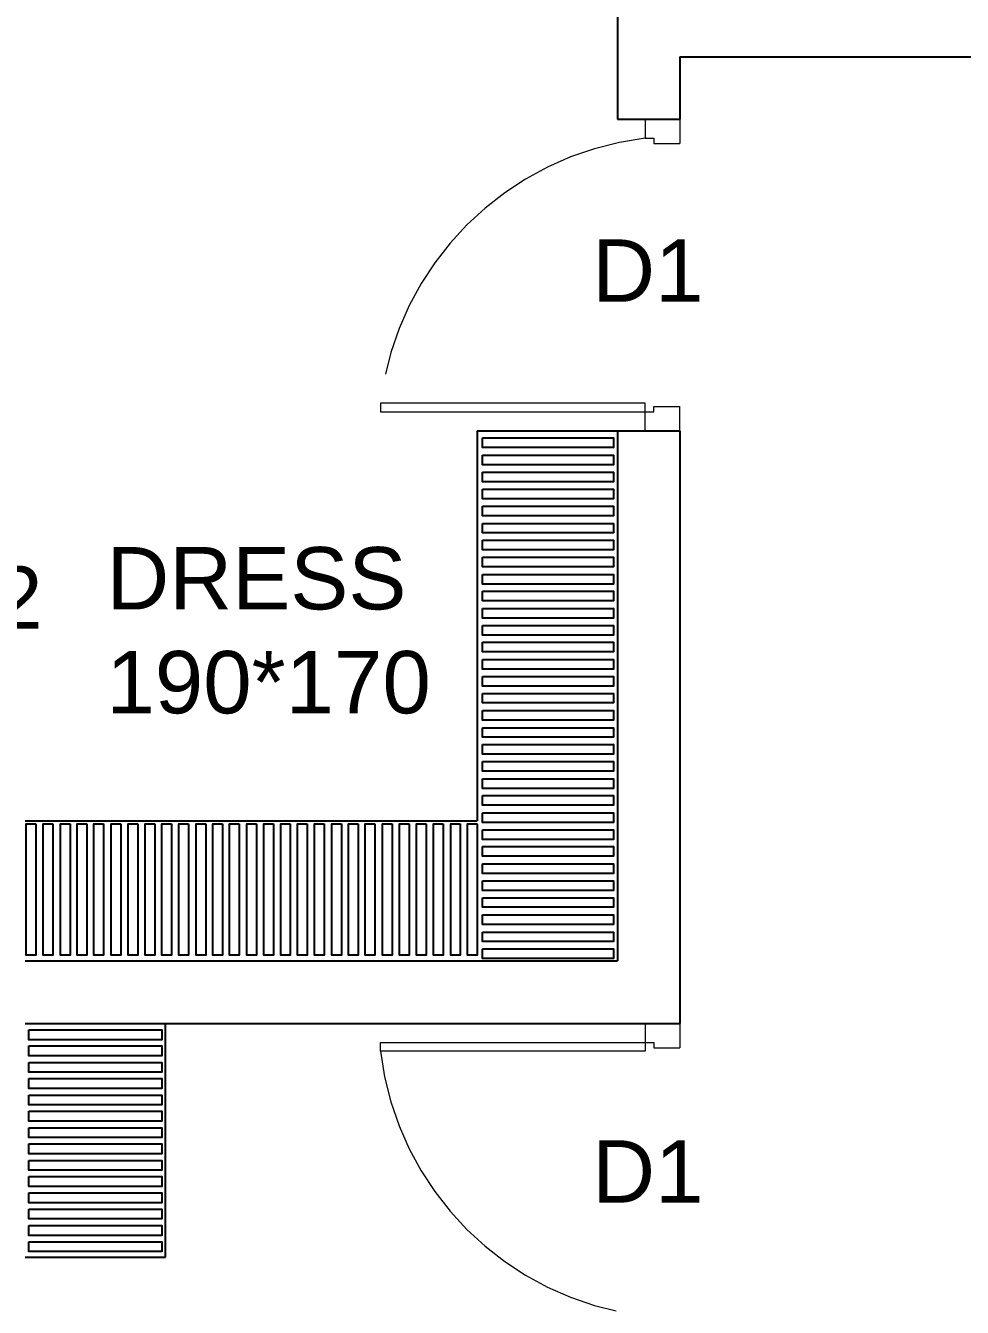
# Model space of a CAD drawing. Header units: inches. Extents: x -2903 to 3367, y -161 to 1064.
# Drawn here: x 3224.03 to 3254.07, y 141.74 to 182.85 of the extents above; entities that cross this region are included whole.
import ezdxf

# ---------------------------------------------------------------- set-up
doc = ezdxf.new("R2010")
doc.units = ezdxf.units.IN
doc.header["$MEASUREMENT"] = 0
doc.linetypes.add('ACAD_ISO03W100', pattern=[30, 12, -18])
for name, color, linetype, lineweight in [('DIMENSION', 31, 'Continuous', 25), ('door', 42, 'Continuous', 20), ('SUNSHADE', 63, 'ACAD_ISO03W100', 20)]:
    doc.layers.add(name, color=color, linetype=linetype, lineweight=lineweight)
doc.styles.get("Standard").update_dxf_attribs({"font": 'arial.ttf'})

msp = doc.modelspace()

# ---------------------------------------------------------------- linework, layer by layer
for p, q in [((3243.009, 208.848, -204.192), (3243.009, 179.848, -204.192)), ((3245.009, 181.848, -204.192), (3245.009, 179.848, -204.192)), ((3245.009, 181.848, -204.192), (3275.009, 181.848, -204.192)), ((3243.009, 179.848, -204.192), (3245.009, 179.848, -204.192)), ((3243.009, 169.848, -204.192), (3243.009, 152.848, -204.192)), ((3243.009, 169.848, -204.192), (3245.009, 169.848, -204.192)), ((3245.009, 169.848, -204.192), (3245.009, 150.848, -204.192)), ((3224.009, 152.848, -204.192), (3243.009, 152.848, -204.192)), ((3224.009, 150.848, -204.192), (3245.009, 150.848, -204.192))]:
    msp.add_line(p, q)
at = {"color": 251, "true_color": 0x636466}
for p, q in [((3238.509, 169.848, -204.192), (3238.509, 157.348, -204.192)), ((3238.509, 169.848, -204.192), (3243.009, 169.848, -204.192)), ((3224.009, 157.348, -204.192), (3238.509, 157.348, -204.192)), ((3228.509, 143.348, -204.192), (3228.509, 150.848, -204.192)), ((3224.009, 143.348, -204.192), (3228.509, 143.348, -204.192))]:
    msp.add_line(p, q, dxfattribs=at)
at = {"color": 251, "true_color": 0x636466, "elevation": -204.192}
for points in [[(3238.677, 169.624), (3242.881, 169.624), (3242.881, 169.315), (3238.677, 169.315)], [(3238.677, 169.072), (3242.881, 169.072), (3242.881, 168.763), (3238.677, 168.763)], [(3238.677, 168.523), (3242.881, 168.523), (3242.881, 168.214), (3238.677, 168.214)], [(3238.677, 167.985), (3242.881, 167.985), (3242.881, 167.676), (3238.677, 167.676)], [(3238.677, 167.433), (3242.881, 167.433), (3242.881, 167.124), (3238.677, 167.124)], [(3238.677, 166.884), (3242.881, 166.884), (3242.881, 166.575), (3238.677, 166.575)], [(3238.677, 166.347), (3242.881, 166.347), (3242.881, 166.038), (3238.677, 166.038)], [(3238.677, 165.795), (3242.881, 165.795), (3242.881, 165.486), (3238.677, 165.486)], [(3238.677, 165.246), (3242.881, 165.246), (3242.881, 164.937), (3238.677, 164.937)], [(3238.677, 164.709), (3242.881, 164.709), (3242.881, 164.4), (3238.677, 164.4)], [(3238.677, 164.157), (3242.881, 164.157), (3242.881, 163.848), (3238.677, 163.848)], [(3238.677, 163.607), (3242.881, 163.607), (3242.881, 163.298), (3238.677, 163.298)], [(3238.677, 163.07), (3242.881, 163.07), (3242.881, 162.761), (3238.677, 162.761)], [(3238.677, 162.518), (3242.881, 162.518), (3242.881, 162.209), (3238.677, 162.209)], [(3238.677, 161.969), (3242.881, 161.969), (3242.881, 161.66), (3238.677, 161.66)], [(3238.677, 161.432), (3242.881, 161.432), (3242.881, 161.123), (3238.677, 161.123)], [(3238.677, 160.88), (3242.881, 160.88), (3242.881, 160.571), (3238.677, 160.571)], [(3238.677, 160.331), (3242.881, 160.331), (3242.881, 160.022), (3238.677, 160.022)], [(3238.677, 159.793), (3242.881, 159.793), (3242.881, 159.484), (3238.677, 159.484)], [(3238.677, 159.241), (3242.881, 159.241), (3242.881, 158.932), (3238.677, 158.932)], [(3238.677, 158.692), (3242.881, 158.692), (3242.881, 158.383), (3238.677, 158.383)], [(3238.677, 158.155), (3242.881, 158.155), (3242.881, 157.846), (3238.677, 157.846)], [(3238.677, 157.603), (3242.881, 157.603), (3242.881, 157.294), (3238.677, 157.294)], [(3224.35, 157.243), (3224.35, 153.039), (3224.041, 153.039), (3224.041, 157.243)], [(3224.899, 157.243), (3224.899, 153.039), (3224.59, 153.039), (3224.59, 157.243)], [(3225.451, 157.243), (3225.451, 153.039), (3225.142, 153.039), (3225.142, 157.243)], [(3225.988, 157.243), (3225.988, 153.039), (3225.679, 153.039), (3225.679, 157.243)], [(3226.526, 157.243), (3226.526, 153.039), (3226.217, 153.039), (3226.217, 157.243)], [(3227.075, 157.243), (3227.075, 153.039), (3226.766, 153.039), (3226.766, 157.243)], [(3227.627, 157.243), (3227.627, 153.039), (3227.318, 153.039), (3227.318, 157.243)], [(3228.164, 157.243), (3228.164, 153.039), (3227.855, 153.039), (3227.855, 157.243)], [(3228.701, 157.243), (3228.701, 153.039), (3228.392, 153.039), (3228.392, 157.243)], [(3229.25, 157.243), (3229.25, 153.039), (3228.941, 153.039), (3228.941, 157.243)], [(3229.802, 157.243), (3229.802, 153.039), (3229.493, 153.039), (3229.493, 157.243)], [(3230.34, 157.243), (3230.34, 153.039), (3230.031, 153.039), (3230.031, 157.243)], [(3230.877, 157.243), (3230.877, 153.039), (3230.568, 153.039), (3230.568, 157.243)], [(3231.426, 157.243), (3231.426, 153.039), (3231.117, 153.039), (3231.117, 157.243)], [(3231.978, 157.243), (3231.978, 153.039), (3231.669, 153.039), (3231.669, 157.243)], [(3232.515, 157.243), (3232.515, 153.039), (3232.206, 153.039), (3232.206, 157.243)], [(3233.053, 157.243), (3233.053, 153.039), (3232.744, 153.039), (3232.744, 157.243)], [(3233.602, 157.243), (3233.602, 153.039), (3233.293, 153.039), (3233.293, 157.243)], [(3234.154, 157.243), (3234.154, 153.039), (3233.845, 153.039), (3233.845, 157.243)], [(3234.691, 157.243), (3234.691, 153.039), (3234.382, 153.039), (3234.382, 157.243)], [(3235.228, 157.243), (3235.228, 153.039), (3234.919, 153.039), (3234.919, 157.243)], [(3235.777, 157.243), (3235.777, 153.039), (3235.468, 153.039), (3235.468, 157.243)], [(3236.329, 157.243), (3236.329, 153.039), (3236.02, 153.039), (3236.02, 157.243)], [(3236.867, 157.243), (3236.867, 153.039), (3236.558, 153.039), (3236.558, 157.243)], [(3237.416, 157.243), (3237.416, 153.039), (3237.107, 153.039), (3237.107, 157.243)], [(3237.968, 157.243), (3237.968, 153.039), (3237.659, 153.039), (3237.659, 157.243)], [(3238.505, 157.243), (3238.505, 153.039), (3238.196, 153.039), (3238.196, 157.243)], [(3238.677, 157.054), (3242.881, 157.054), (3242.881, 156.745), (3238.677, 156.745)], [(3238.677, 156.517), (3242.881, 156.517), (3242.881, 156.208), (3238.677, 156.208)], [(3238.677, 155.965), (3242.881, 155.965), (3242.881, 155.656), (3238.677, 155.656)], [(3238.677, 155.415), (3242.881, 155.415), (3242.881, 155.106), (3238.677, 155.106)], [(3238.677, 154.878), (3242.881, 154.878), (3242.881, 154.569), (3238.677, 154.569)], [(3238.677, 154.326), (3242.881, 154.326), (3242.881, 154.017), (3238.677, 154.017)], [(3238.677, 153.777), (3242.881, 153.777), (3242.881, 153.468), (3238.677, 153.468)], [(3238.677, 153.24), (3242.881, 153.24), (3242.881, 152.931), (3238.677, 152.931)], [(3224.132, 150.64), (3228.396, 150.64), (3228.396, 150.323), (3224.132, 150.323)], [(3224.132, 150.122), (3228.396, 150.122), (3228.396, 149.805), (3224.132, 149.805)], [(3224.132, 149.594), (3228.396, 149.594), (3228.396, 149.277), (3224.132, 149.277)], [(3224.132, 149.075), (3228.396, 149.075), (3228.396, 148.759), (3224.132, 148.759)], [(3224.132, 148.547), (3228.396, 148.547), (3228.396, 148.23), (3224.132, 148.23)], [(3224.132, 148.029), (3228.396, 148.029), (3228.396, 147.712), (3224.132, 147.712)], [(3224.132, 147.501), (3228.396, 147.501), (3228.396, 147.184), (3224.132, 147.184)], [(3224.132, 146.983), (3228.396, 146.983), (3228.396, 146.666), (3224.132, 146.666)], [(3224.132, 146.454), (3228.396, 146.454), (3228.396, 146.138), (3224.132, 146.138)], [(3224.132, 145.936), (3228.396, 145.936), (3228.396, 145.619), (3224.132, 145.619)], [(3224.132, 145.408), (3228.396, 145.408), (3228.396, 145.091), (3224.132, 145.091)], [(3224.132, 144.89), (3228.396, 144.89), (3228.396, 144.573), (3224.132, 144.573)], [(3224.132, 144.362), (3228.396, 144.362), (3228.396, 144.045), (3224.132, 144.045)], [(3224.132, 143.843), (3228.396, 143.843), (3228.396, 143.527), (3224.132, 143.527)]]:
    msp.add_lwpolyline(points, close=True, dxfattribs=at)
at = {"layer": 'door'}
for p, q in [((3243.894, 179.848, -204.192), (3243.894, 179.234, -204.192)), ((3243.894, 179.848, -204.192), (3245.009, 179.848, -204.192)), ((3245.009, 179.848, -204.192), (3245.009, 179.067, -204.192)), ((3243.894, 179.234, -204.192), (3244.173, 179.234, -204.192)), ((3244.173, 179.234, -204.192), (3244.173, 179.067, -204.192)), ((3244.173, 179.067, -204.192), (3245.009, 179.067, -204.192)), ((3244.173, 170.629, -204.192), (3245.009, 170.629, -204.192)), ((3244.173, 170.461, -204.192), (3244.173, 170.629, -204.192)), ((3245.009, 169.848, -204.192), (3245.009, 170.629, -204.192)), ((3243.894, 169.848, -204.192), (3243.894, 170.461, -204.192)), ((3243.894, 170.461, -204.192), (3244.173, 170.461, -204.192)), ((3243.894, 169.848, -204.192), (3245.009, 169.848, -204.192)), ((3243.894, 150.848, -204.192), (3245.009, 150.848, -204.192)), ((3243.894, 150.848, -204.192), (3243.894, 150.234, -204.192)), ((3245.009, 150.848, -204.192), (3245.009, 150.067, -204.192)), ((3243.894, 150.234, -204.192), (3244.173, 150.234, -204.192)), ((3244.173, 150.234, -204.192), (3244.173, 150.067, -204.192)), ((3244.173, 150.067, -204.192), (3245.009, 150.067, -204.192))]:
    msp.add_line(p, q, dxfattribs=at)
at = {"layer": 'door', "elevation": -204.192}
for points in [[(3243.894, 170.74), (3235.405, 170.74), (3235.405, 170.461), (3243.894, 170.461), (3243.894, 170.74)], [(3243.894, 149.955), (3235.405, 149.955), (3235.405, 150.234), (3243.894, 150.234), (3243.894, 149.955)]]:
    msp.add_lwpolyline(points, dxfattribs=at)
at = {"layer": 'SUNSHADE'}
for centre, start, end in [((3245.045, 169.595, -204.192), 96.8112, 173.2235), ((3245.045, 151.101, -204.192), 186.7765, 263.1888)]:
    msp.add_arc(centre, 9.708, start, end, dxfattribs=at)

# ---------------------------------------------------------------- texts
at = {"layer": 'DIMENSION', "char_height": 2, "width": 40.00135, "attachment_point": 1}
for s, insert in [('D1', (3242.197, 175.992, -204.192)), ('   DRESS\\P   190*170', (3224.286, 166.124, -204.192)), ('D2', (3220.997, 165.502, -204.192)), ('D1', (3242.197, 147.098, -204.192))]:
    msp.add_mtext(s, dxfattribs=dict(at, insert=insert))

doc.saveas('drawing.dxf')
